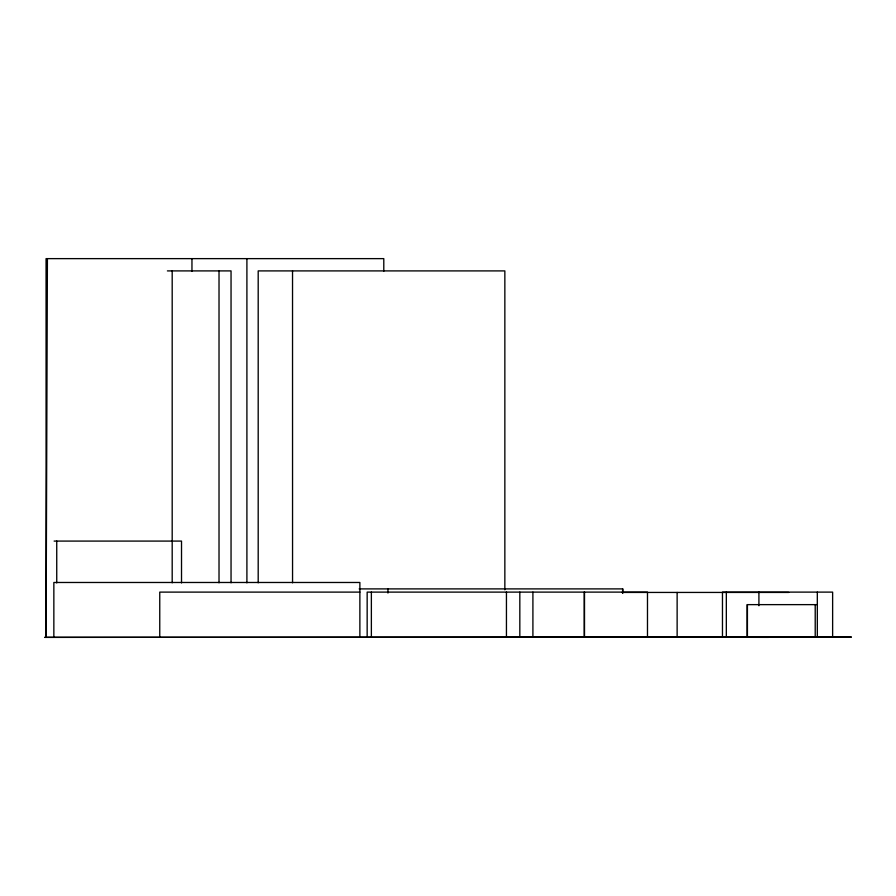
<?xml version="1.0" encoding="UTF-8"?>
<svg xmlns="http://www.w3.org/2000/svg" width="896" height="896" viewBox="0 0 896 896"><rect width="100%" height="100%" fill="white"/><g stroke="black" fill="none" stroke-linecap="round" stroke-linejoin="round"><path stroke-width="1.34" d="M46.066 637.045L47.41 258.63M167.395 270.906L231.045 270.906L231.045 582.814M54.13 541.083L181.518 541.083L181.518 582.938M359.173 588.896L622.81 588.896L622.81 593.051M359.878 592.11L159.757 592.11L159.757 637.045M621.936 592.435L788.693 592.435M817.32 604.632L747.141 604.632L747.141 637.045M591.237 637.045L768.499 637.37M832.63 637.045L832.63 592.11L722.467 592.11L722.467 637.045M817.32 592.11L817.32 637.045M815.214 604.632L815.214 637.045M758.912 592.11L758.912 605.73M747.421 604.632L747.421 637.045M726.331 592.11L726.331 637.045M677.13 592.435L677.13 637.37M647.483 637.045L647.483 592.11L367.158 592.11L367.158 637.045M622.619 588.896L622.619 593.051M584.506 592.11L584.506 637.045M584.248 592.11L584.248 637.045M532.907 592.11L532.907 637.045M519.826 592.11L519.826 637.045M506.442 592.11L506.442 637.045M504.851 589.814L504.851 270.906L258.194 270.906L258.194 582.814M387.957 588.896L387.957 593.051M383.79 271.208L383.79 258.63L46.066 258.63L46.066 637.37M371.37 592.11L371.37 637.045M359.878 637.045L359.878 582.478L53.85 582.478L53.85 637.045M292.533 270.906L292.555 582.814M246.904 258.63L246.904 582.859M219.016 270.906L219.016 582.814M191.957 258.63L191.957 271.208M172.189 270.906L172.189 582.814M56.739 541.083L56.739 582.938M851.2 637.045L44.8 637.37L851.2 637.045"/></g></svg>
